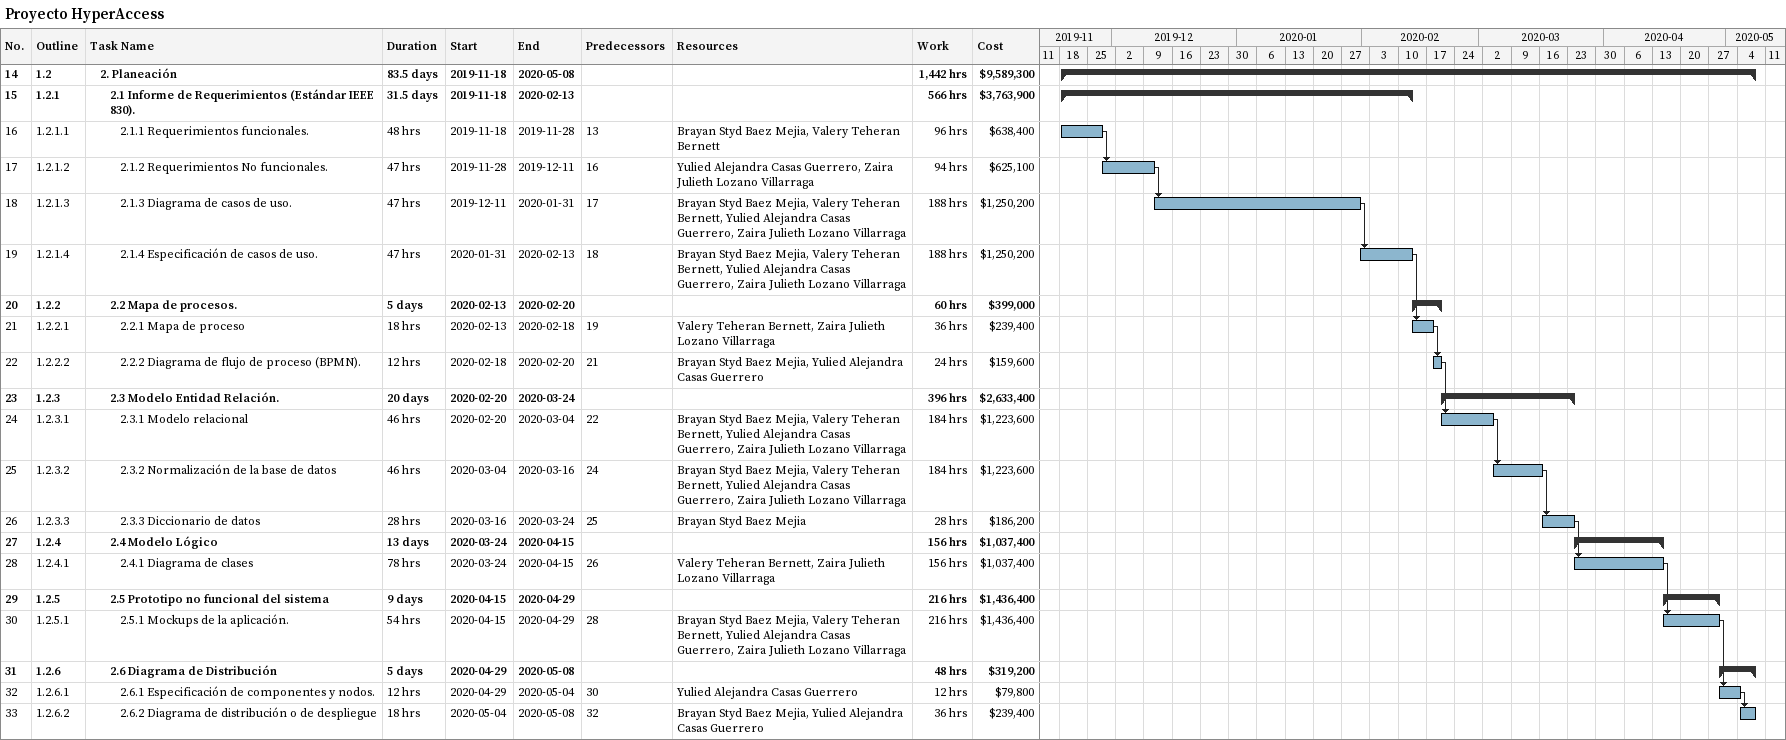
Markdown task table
Proyecto HyperAccess

| ID | WBS | Task | Duration | Start | Finish | Predecessors | Resources | Work (h) | Cost ($) |
|---|---|---|---|---|---|---|---|---|---|
| 14 | 1.2 | **2. Planeación** | 83.5d | 2019-11-18 | 2020-05-08 |  |  | 1442 | 9589300 |
| 15 | 1.2.1 | **2.1 Informe de Requerimientos (Estándar IEEE 830).** | 31.5d | 2019-11-18 | 2020-02-13 |  |  | 566 | 3763900 |
| 16 | 1.2.1.1 | 2.1.1 Requerimientos funcionales. | 48h | 2019-11-18 | 2019-11-28 | 13 | Brayan Styd Baez Mejia, Valery Teheran Bernett | 96 | 638400 |
| 17 | 1.2.1.2 | 2.1.2 Requerimientos No funcionales. | 47h | 2019-11-28 | 2019-12-11 | 16 | Yulied Alejandra Casas Guerrero, Zaira Julieth Lozano Villarraga | 94 | 625100 |
| 18 | 1.2.1.3 | 2.1.3 Diagrama de casos de uso. | 47h | 2019-12-11 | 2020-01-31 | 17 | Brayan Styd Baez Mejia, Valery Teheran Bernett, Yulied Alejandra Casas Guerrero, Zaira Julieth Lozano Villarraga | 188 | 1250200 |
| 19 | 1.2.1.4 | 2.1.4 Especificación de casos de uso. | 47h | 2020-01-31 | 2020-02-13 | 18 | Brayan Styd Baez Mejia, Valery Teheran Bernett, Yulied Alejandra Casas Guerrero, Zaira Julieth Lozano Villarraga | 188 | 1250200 |
| 20 | 1.2.2 | **2.2 Mapa de procesos.** | 5d | 2020-02-13 | 2020-02-20 |  |  | 60 | 399000 |
| 21 | 1.2.2.1 | 2.2.1 Mapa de proceso | 18h | 2020-02-13 | 2020-02-18 | 19 | Valery Teheran Bernett, Zaira Julieth Lozano Villarraga | 36 | 239400 |
| 22 | 1.2.2.2 | 2.2.2 Diagrama de flujo de proceso (BPMN). | 12h | 2020-02-18 | 2020-02-20 | 21 | Brayan Styd Baez Mejia, Yulied Alejandra Casas Guerrero | 24 | 159600 |
| 23 | 1.2.3 | **2.3 Modelo Entidad Relación.** | 20d | 2020-02-20 | 2020-03-24 |  |  | 396 | 2633400 |
| 24 | 1.2.3.1 | 2.3.1 Modelo relacional | 46h | 2020-02-20 | 2020-03-04 | 22 | Brayan Styd Baez Mejia, Valery Teheran Bernett, Yulied Alejandra Casas Guerrero, Zaira Julieth Lozano Villarraga | 184 | 1223600 |
| 25 | 1.2.3.2 | 2.3.2 Normalización de la base de datos | 46h | 2020-03-04 | 2020-03-16 | 24 | Brayan Styd Baez Mejia, Valery Teheran Bernett, Yulied Alejandra Casas Guerrero, Zaira Julieth Lozano Villarraga | 184 | 1223600 |
| 26 | 1.2.3.3 | 2.3.3 Diccionario de datos | 28h | 2020-03-16 | 2020-03-24 | 25 | Brayan Styd Baez Mejia | 28 | 186200 |
| 27 | 1.2.4 | **2.4 Modelo Lógico** | 13d | 2020-03-24 | 2020-04-15 |  |  | 156 | 1037400 |
| 28 | 1.2.4.1 | 2.4.1 Diagrama de clases | 78h | 2020-03-24 | 2020-04-15 | 26 | Valery Teheran Bernett, Zaira Julieth Lozano Villarraga | 156 | 1037400 |
| 29 | 1.2.5 | **2.5 Prototipo no funcional del sistema** | 9d | 2020-04-15 | 2020-04-29 |  |  | 216 | 1436400 |
| 30 | 1.2.5.1 | 2.5.1 Mockups de la aplicación. | 54h | 2020-04-15 | 2020-04-29 | 28 | Brayan Styd Baez Mejia, Valery Teheran Bernett, Yulied Alejandra Casas Guerrero, Zaira Julieth Lozano Villarraga | 216 | 1436400 |
| 31 | 1.2.6 | **2.6 Diagrama de Distribución** | 5d | 2020-04-29 | 2020-05-08 |  |  | 48 | 319200 |
| 32 | 1.2.6.1 | 2.6.1 Especificación de componentes y nodos. | 12h | 2020-04-29 | 2020-05-04 | 30 | Yulied Alejandra Casas Guerrero | 12 | 79800 |
| 33 | 1.2.6.2 | 2.6.2 Diagrama de distribución o de despliegue | 18h | 2020-05-04 | 2020-05-08 | 32 | Brayan Styd Baez Mejia, Yulied Alejandra Casas Guerrero | 36 | 239400 |
